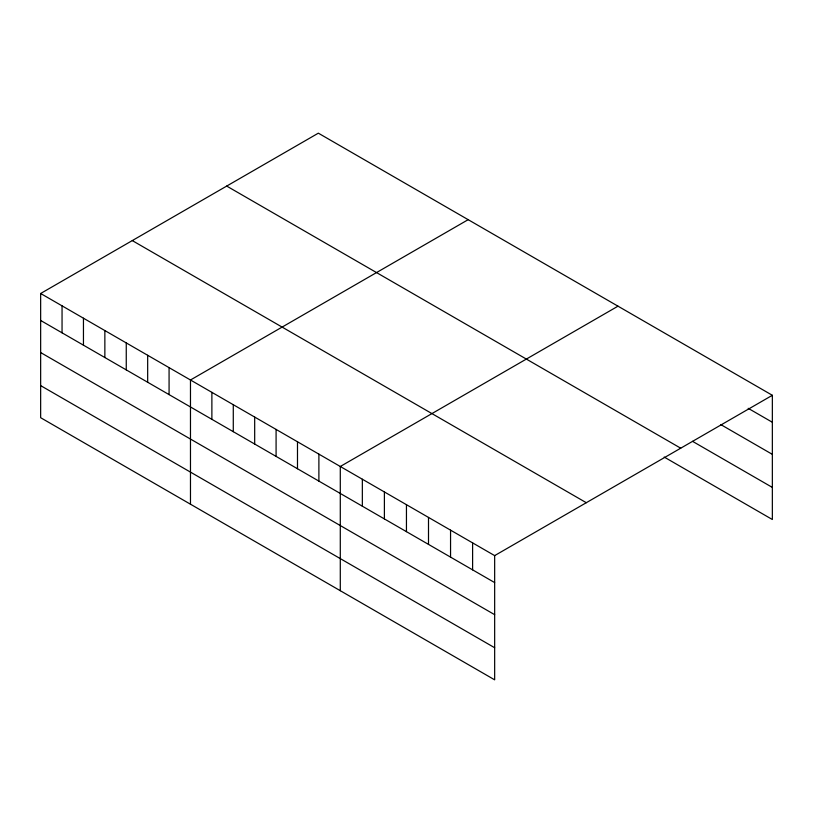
<?xml version="1.0" encoding="UTF-8"?>
<svg xmlns="http://www.w3.org/2000/svg" width="813" height="813" viewBox="0 0 813 813"><rect width="100%" height="100%" fill="white"/><g stroke="black" fill="none" stroke-linecap="round" stroke-linejoin="round"><path stroke-width="1.22" d="M40.65 293.493L494.66 555.614L494.66 679.831L40.65 417.709L40.65 293.493L318.34 133.169L772.35 395.291L772.35 519.507L664.191 457.058M468.166 219.673L190.476 379.996L190.476 504.212M617.992 306.176L340.291 466.489L340.291 590.705M494.66 555.614L772.35 395.291M748.194 408.319L772.35 422.262M720.897 424.65L772.35 454.355M692.544 441.337L772.35 487.414M226.705 186.075L680.715 448.197M132.285 240.587L586.295 502.708M40.65 320.464L494.66 582.586M40.65 352.557L494.66 614.679M40.65 385.616L494.66 647.737M472.607 542.881L472.607 569.852M450.554 530.147L450.554 557.118M428.502 517.424L428.502 544.395M406.449 504.69L406.449 531.661M384.397 491.956L384.397 518.928M362.344 479.223L362.344 506.194M318.889 454.142L318.889 481.113M297.487 441.784L297.487 468.755M276.085 429.427L276.085 456.398M254.682 417.069L254.682 444.04M233.28 404.711L233.28 431.683M211.878 392.354L211.878 419.325M169.074 367.639L169.074 394.61M147.671 355.281L147.671 382.252M126.259 342.923L126.259 369.895M104.857 330.566L104.857 357.537M83.454 318.208L83.454 345.179M62.052 305.851L62.052 332.822"/></g></svg>
